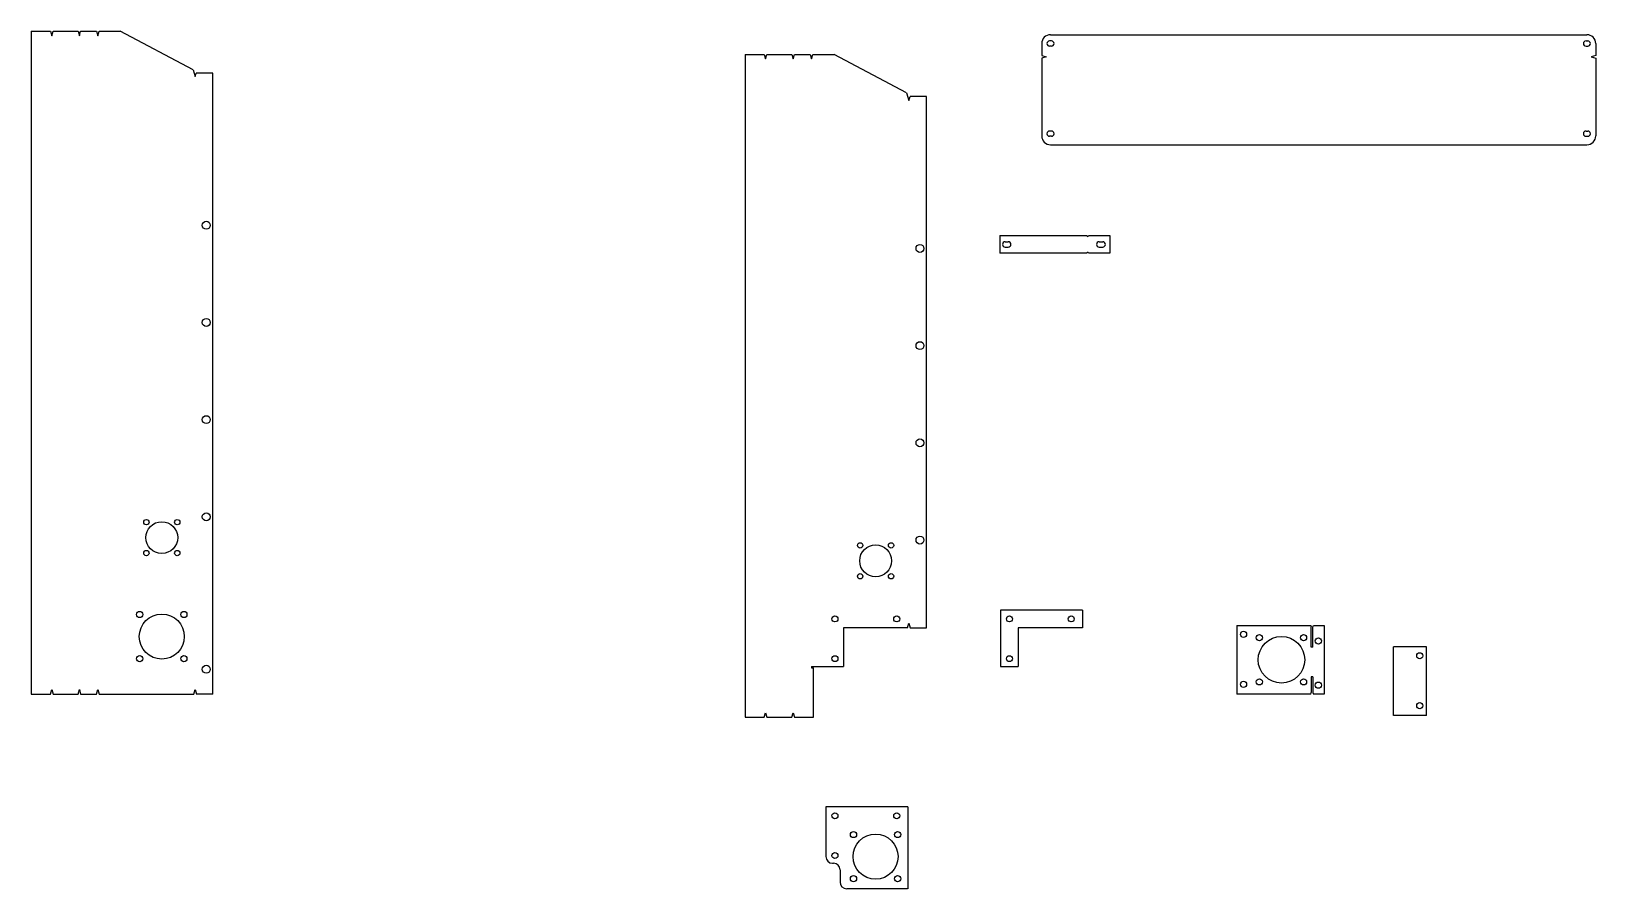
# Model space of a CAD drawing. Extents: x -1574 to 1969, y -371 to 1569.
import ezdxf

# ---------------------------------------------------------------- set-up
doc = ezdxf.new("R2010")
doc.units = 0
doc.header["$MEASUREMENT"] = 0
doc.layers.get('0').update_dxf_attribs({"linetype": 'CONTINUOUS'})

msp = doc.modelspace()

# ---------------------------------------------------------------- linework, layer by layer
for p, q in [((-1574.4, 1569.3), (-1531.1, 1569.3)), ((-1574.4, 1569.3), (-1574.4, 69.3)), ((-1531.1, 1569.3), (-1528.1, 1559.3)), ((-1528.1, 1559.3), (-1525.1, 1569.3)), ((-1525.1, 1569.3), (-1468.5, 1569.3)), ((-1468.5, 1569.3), (-1465.5, 1559.3)), ((-1465.5, 1559.3), (-1462.5, 1569.3)), ((-1462.5, 1569.3), (-1426.9, 1569.3)), ((-1426.9, 1569.3), (-1423.9, 1559.3)), ((-1423.9, 1559.3), (-1420.9, 1569.3)), ((-1420.9, 1569.3), (-1372.7, 1569.3)), ((-1207.9, 1482.3), (-1372.7, 1569.3)), ((734.5, 1561.6), (1949.5, 1561.6)), ((714.5, 1541.6), (714.5, 1514.6)), ((736.5, 1547.6), (732.5, 1547.6)), ((736.5, 1535.6), (732.5, 1535.6)), ((1947.5, 1547.6), (1951.5, 1547.6)), ((1947.5, 1535.6), (1951.5, 1535.6)), ((1969.5, 1541.6), (1969.5, 1514.6)), ((42.5, 1516.8), (85.8, 1516.8)), ((42.5, 1516.8), (42.5, 16.8)), ((85.8, 1516.8), (88.8, 1506.8)), ((88.8, 1506.8), (91.8, 1516.8)), ((91.8, 1516.8), (148.3, 1516.8)), ((148.3, 1516.8), (151.3, 1506.8)), ((151.3, 1506.8), (154.3, 1516.8)), ((154.3, 1516.8), (189.9, 1516.8)), ((189.9, 1516.8), (192.9, 1506.8)), ((192.9, 1506.8), (195.9, 1516.8)), ((195.9, 1516.8), (244.2, 1516.8)), ((408.2, 1430.4), (244.2, 1516.8)), ((714.5, 1514.6), (724.5, 1511.6)), ((724.5, 1511.6), (714.5, 1508.6)), ((714.5, 1508.6), (714.5, 1332.6)), ((1969.5, 1514.6), (1959.5, 1511.6)), ((1959.5, 1511.6), (1969.5, 1508.6)), ((1969.5, 1508.6), (1969.5, 1332.6)), ((-1207.9, 1482.3), (-1203.4, 1467.1)), ((-1203.4, 1467.1), (-1201.2, 1474.3)), ((-1163.1, 1474.3), (-1201.2, 1474.3)), ((-1163.1, 69.3), (-1163.1, 1474.3)), ((408.2, 1430.4), (413.5, 1412.6)), ((413.5, 1412.6), (416.3, 1421.8)), ((453.8, 1421.8), (416.3, 1421.8)), ((453.8, 219.3), (453.8, 1421.8)), ((736.5, 1343.6), (732.5, 1343.6)), ((736.5, 1331.6), (732.5, 1331.6)), ((734.5, 1312.6), (1949.5, 1312.6)), ((1947.5, 1343.6), (1951.5, 1343.6)), ((1947.5, 1331.6), (1951.5, 1331.6)), ((619.7, 1107), (816.7, 1107)), ((619.7, 1107), (619.7, 1067)), ((820.7, 1107), (868.7, 1107)), ((868.7, 1107), (868.7, 1067)), ((816.7, 1067), (619.7, 1067)), ((631.7, 1093), (638.7, 1093)), ((631.7, 1081), (638.7, 1081)), ((868.7, 1067), (820.7, 1067)), ((844.7, 1093), (852.7, 1093)), ((844.7, 1081), (852.7, 1081)), ((806.8, 259.3), (621, 259.3)), ((621, 259.3), (621, 131.8)), ((806.8, 259.3), (806.8, 219.3)), ((410.5, 219.3), (265.7, 219.3)), ((265.7, 219.3), (265.7, 131.8)), ((410.5, 219.3), (413.5, 229.3)), ((413.5, 229.3), (416.5, 219.3)), ((416.5, 219.3), (453.8, 219.3)), ((806.8, 219.3), (661, 219.3)), ((661, 219.3), (661, 131.8)), ((1156.7, 224.3), (1156.7, 69.3)), ((1156.7, 224.3), (1324, 224.3)), ((1324, 224.3), (1325, 221)), ((1325, 175.1), (1325, 221)), ((1329, 221), (1330, 224.3)), ((1329, 175.1), (1329, 221)), ((1330, 224.3), (1354.3, 224.3)), ((1354.3, 224.3), (1354.3, 69.3)), ((1329, 175.1), (1325, 175.1)), ((1511.6, 20.8), (1511.6, 175.8)), ((1585.9, 175.8), (1511.6, 175.8)), ((1585.9, 20.8), (1585.9, 175.8)), ((192.9, 131.8), (265.7, 131.8)), ((192.9, 131.8), (192.9, 128.8)), ((192.9, 128.8), (197.9, 128.8)), ((197.9, 16.8), (197.9, 128.8)), ((240.7, 131.8), (242.7, 131.8)), ((621, 131.8), (661, 131.8)), ((636, 131.8), (638, 131.8)), ((1325, 108.5), (1325, 72.6)), ((1329, 108.5), (1325, 108.5)), ((1329, 108.5), (1329, 72.6)), ((-1531.1, 69.3), (-1528.1, 79.3)), ((-1528.1, 79.3), (-1525.1, 69.3)), ((-1468.5, 69.3), (-1465.5, 79.3)), ((-1465.5, 79.3), (-1462.5, 69.3)), ((-1426.9, 69.3), (-1423.9, 79.3)), ((-1423.9, 79.3), (-1420.9, 69.3)), ((-1206.4, 69.3), (-1203.4, 79.3)), ((-1203.4, 79.3), (-1200.4, 69.3)), ((1324, 69.3), (1325, 72.6)), ((1329, 72.6), (1330, 69.3)), ((-1574.4, 69.3), (-1531.1, 69.3)), ((-1525.1, 69.3), (-1468.5, 69.3)), ((-1462.5, 69.3), (-1426.9, 69.3)), ((-1420.9, 69.3), (-1206.4, 69.3)), ((-1163.1, 69.3), (-1200.4, 69.3)), ((1324, 69.3), (1156.7, 69.3)), ((1354.3, 69.3), (1330, 69.3)), ((42.5, 16.8), (85.8, 16.8)), ((85.8, 16.8), (88.8, 26.8)), ((88.8, 26.8), (91.8, 16.8)), ((91.8, 16.8), (148.3, 16.8)), ((148.3, 16.8), (151.3, 26.8)), ((151.3, 26.8), (154.3, 16.8)), ((154.3, 16.8), (197.9, 16.8)), ((1585.9, 20.8), (1511.6, 20.8)), ((411.5, -186.3), (225.7, -186.3)), ((225.7, -186.3), (225.7, -298.8)), ((411.5, -186.3), (411.5, -371.3)), ((240.7, -313.8), (242.7, -313.8)), ((257.7, -328.8), (257.7, -356.3)), ((410.5, -371.3), (272.7, -371.3))]:
    msp.add_line(p, q)
for centre, radius in [((-1178.1, 1130.3), 9), ((438.8, 1077.8), 9), ((-1178.1, 910.3), 9), ((438.8, 857.8), 9), ((-1178.1, 690.3), 9), ((438.8, 637.8), 9), ((-1313.7, 458.3), 6), ((-1243.7, 458.3), 6), ((-1178.1, 470.3), 9), ((-1278.7, 423.3), 36), ((438.8, 417.8), 9), ((-1313.7, 388.3), 6), ((-1243.7, 388.3), 6), ((303.2, 405.8), 6), ((338.2, 370.8), 36), ((373.2, 405.8), 6), ((303.2, 335.8), 6), ((373.2, 335.8), 6), ((-1328.7, 249.3), 7), ((-1278.7, 199.3), 51), ((-1228.7, 249.3), 7), ((246.1, 239.3), 6.75), ((386.1, 239.3), 6.75), ((641.4, 239.3), 6.75), ((781.4, 239.3), 6.75), ((1171.7, 204.3), 7), ((1207.7, 196.8), 7), ((1257.7, 146.8), 52.8), ((1307.7, 196.8), 7), ((1341.3, 189.3), 7), ((-1328.7, 149.3), 7), ((-1228.7, 149.3), 7), ((246.1, 149.3), 6.75), ((641.4, 149.3), 6.75), ((1570.9, 155.8), 7), ((-1178.1, 125.3), 9), ((1171.7, 91.3), 7), ((1207.7, 96.8), 7), ((1307.7, 96.8), 7), ((1341.3, 89.3), 7), ((1570.9, 42.8), 7), ((246.1, -206.3), 6.75), ((386.1, -206.3), 6.75), ((288.2, -248.8), 7), ((338.2, -298.8), 51), ((388.2, -248.8), 7), ((246.1, -296.3), 6.75), ((288.2, -348.8), 7), ((388.2, -348.8), 7)]:
    msp.add_circle(centre, radius)
for centre, radius, start, end in [((734.5, 1541.6), 20, 90, 180), ((1949.5, 1541.6), 20, 0, 90), ((732.5, 1541.6), 6, 90, 270), ((736.5, 1541.6), 6, 270, 90), ((1947.5, 1541.6), 6, 90, 270), ((1951.5, 1541.6), 6, 270, 90), ((734.5, 1332.6), 20, 180, 270), ((732.5, 1337.6), 6, 90, 270), ((736.5, 1337.6), 6, 270, 90), ((1947.5, 1337.6), 6, 90, 270), ((1949.5, 1332.6), 20, 270, 0), ((1951.5, 1337.6), 6, 270, 90), ((818.7, 1107), 2, 180, 0), ((631.7, 1087), 6, 90, 270), ((638.7, 1087), 6, 270, 90), ((818.7, 1067), 2, 0, 180), ((844.7, 1087), 6, 90, 270), ((852.7, 1087), 6, 270, 90), ((240.7, -298.8), 15, 180, 270), ((242.7, -328.8), 15, 0, 90), ((272.7, -356.3), 15, 180, 270)]:
    msp.add_arc(centre, radius, start, end)

doc.saveas('drawing.dxf')
